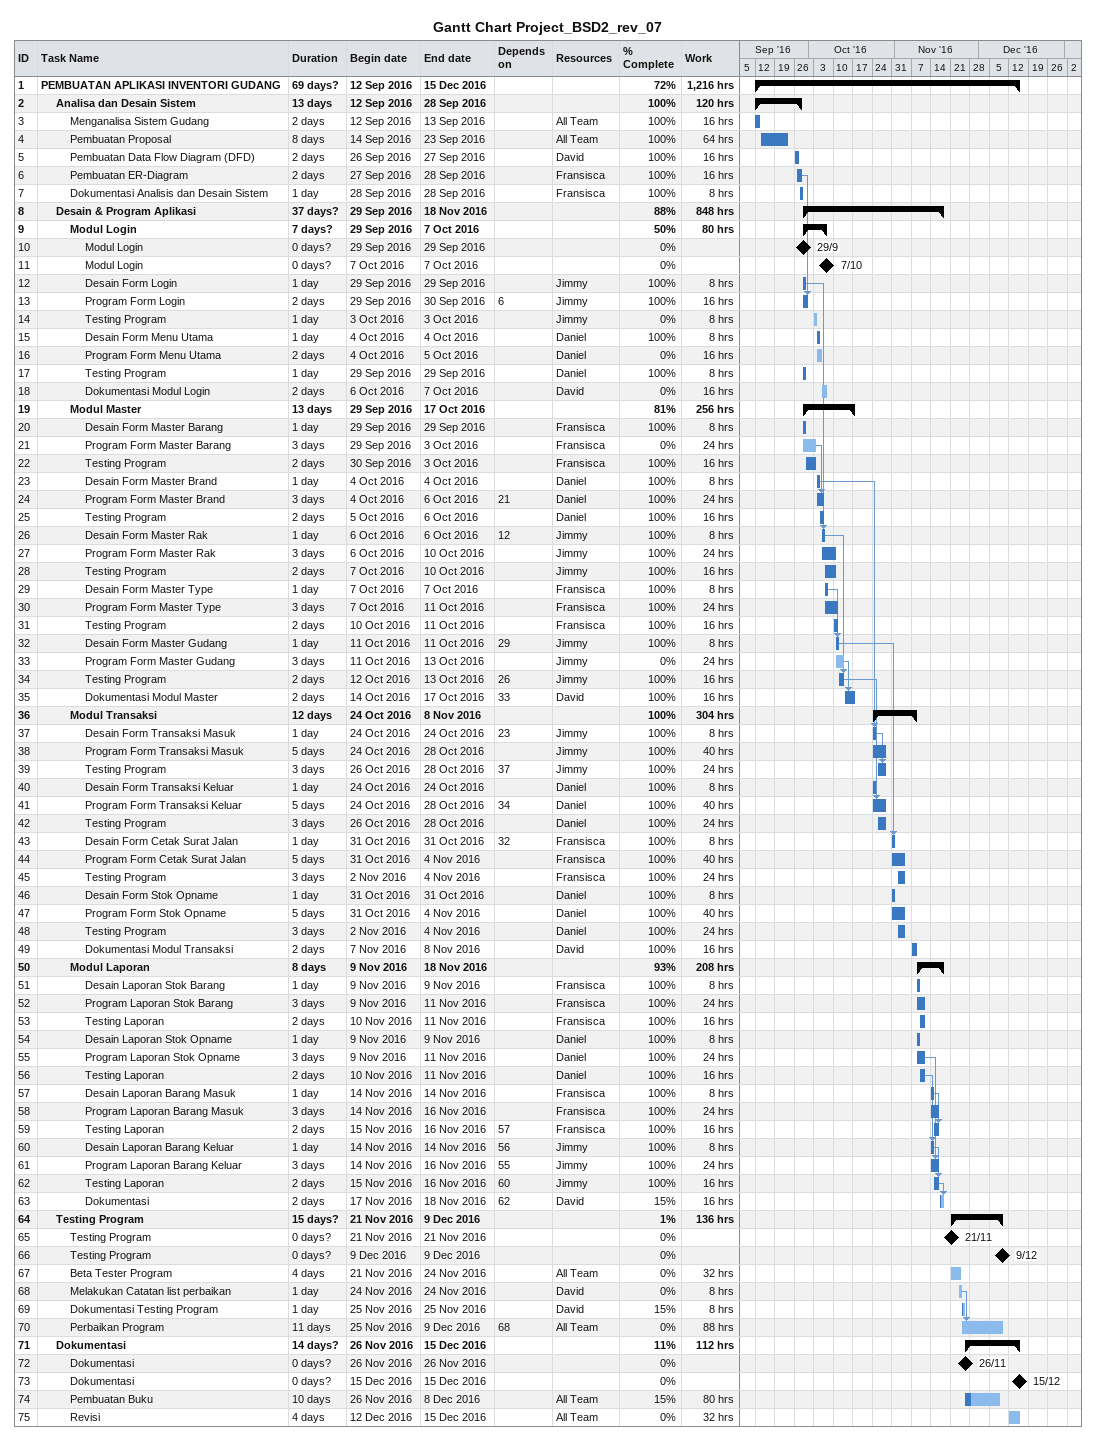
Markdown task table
Gantt Chart Project_BSD2_rev_07

| ID | Level | Task | Duration | Start | Finish | Predecessors | Resources | % complete | Work (h) |
|---|---|---|---|---|---|---|---|---|---|
| 1 | 1 | **PEMBUATAN APLIKASI INVENTORI GUDANG** | 69d? | 2016-09-12 | 2016-12-15 |  |  | 72 | 1216 |
| 2 | 2 | **Analisa dan Desain Sistem** | 13d | 2016-09-12 | 2016-09-28 |  |  | 100 | 120 |
| 3 | 3 | Menganalisa Sistem Gudang | 2d | 2016-09-12 | 2016-09-13 |  | All Team | 100 | 16 |
| 4 | 3 | Pembuatan Proposal | 8d | 2016-09-14 | 2016-09-23 |  | All Team | 100 | 64 |
| 5 | 3 | Pembuatan Data Flow Diagram (DFD) | 2d | 2016-09-26 | 2016-09-27 |  | David | 100 | 16 |
| 6 | 3 | Pembuatan ER-Diagram | 2d | 2016-09-27 | 2016-09-28 |  | Fransisca | 100 | 16 |
| 7 | 3 | Dokumentasi Analisis dan Desain Sistem | 1d | 2016-09-28 | 2016-09-28 |  | Fransisca | 100 | 8 |
| 8 | 2 | **Desain & Program Aplikasi** | 37d? | 2016-09-29 | 2016-11-18 |  |  | 88 | 848 |
| 9 | 3 | **Modul Login** | 7d? | 2016-09-29 | 2016-10-07 |  |  | 50 | 80 |
| 10 | 4 | Modul Login | 0d? | 2016-09-29 | 2016-09-29 |  |  | 0 |  |
| 11 | 4 | Modul Login | 0d? | 2016-10-07 | 2016-10-07 |  |  | 0 |  |
| 12 | 4 | Desain Form Login | 1d | 2016-09-29 | 2016-09-29 |  | Jimmy | 100 | 8 |
| 13 | 4 | Program Form Login | 2d | 2016-09-29 | 2016-09-30 | 6 | Jimmy | 100 | 16 |
| 14 | 4 | Testing Program | 1d | 2016-10-03 | 2016-10-03 |  | Jimmy | 0 | 8 |
| 15 | 4 | Desain Form Menu Utama | 1d | 2016-10-04 | 2016-10-04 |  | Daniel | 100 | 8 |
| 16 | 4 | Program Form Menu Utama | 2d | 2016-10-04 | 2016-10-05 |  | Daniel | 0 | 16 |
| 17 | 4 | Testing Program | 1d | 2016-09-29 | 2016-09-29 |  | Daniel | 100 | 8 |
| 18 | 4 | Dokumentasi Modul Login | 2d | 2016-10-06 | 2016-10-07 |  | David | 0 | 16 |
| 19 | 3 | **Modul Master** | 13d | 2016-09-29 | 2016-10-17 |  |  | 81 | 256 |
| 20 | 4 | Desain Form Master Barang | 1d | 2016-09-29 | 2016-09-29 |  | Fransisca | 100 | 8 |
| 21 | 4 | Program Form Master Barang | 3d | 2016-09-29 | 2016-10-03 |  | Fransisca | 0 | 24 |
| 22 | 4 | Testing Program | 2d | 2016-09-30 | 2016-10-03 |  | Fransisca | 100 | 16 |
| 23 | 4 | Desain Form Master Brand | 1d | 2016-10-04 | 2016-10-04 |  | Daniel | 100 | 8 |
| 24 | 4 | Program Form Master Brand | 3d | 2016-10-04 | 2016-10-06 | 21 | Daniel | 100 | 24 |
| 25 | 4 | Testing Program | 2d | 2016-10-05 | 2016-10-06 |  | Daniel | 100 | 16 |
| 26 | 4 | Desain Form Master Rak | 1d | 2016-10-06 | 2016-10-06 | 12 | Jimmy | 100 | 8 |
| 27 | 4 | Program Form Master Rak | 3d | 2016-10-06 | 2016-10-10 |  | Jimmy | 100 | 24 |
| 28 | 4 | Testing Program | 2d | 2016-10-07 | 2016-10-10 |  | Jimmy | 100 | 16 |
| 29 | 4 | Desain Form Master Type | 1d | 2016-10-07 | 2016-10-07 |  | Fransisca | 100 | 8 |
| 30 | 4 | Program Form Master Type | 3d | 2016-10-07 | 2016-10-11 |  | Fransisca | 100 | 24 |
| 31 | 4 | Testing Program | 2d | 2016-10-10 | 2016-10-11 |  | Fransisca | 100 | 16 |
| 32 | 4 | Desain Form Master Gudang | 1d | 2016-10-11 | 2016-10-11 | 29 | Jimmy | 100 | 8 |
| 33 | 4 | Program Form Master Gudang | 3d | 2016-10-11 | 2016-10-13 |  | Jimmy | 0 | 24 |
| 34 | 4 | Testing Program | 2d | 2016-10-12 | 2016-10-13 | 26 | Jimmy | 100 | 16 |
| 35 | 4 | Dokumentasi Modul Master | 2d | 2016-10-14 | 2016-10-17 | 33 | David | 100 | 16 |
| 36 | 3 | **Modul Transaksi** | 12d | 2016-10-24 | 2016-11-08 |  |  | 100 | 304 |
| 37 | 4 | Desain Form Transaksi Masuk | 1d | 2016-10-24 | 2016-10-24 | 23 | Jimmy | 100 | 8 |
| 38 | 4 | Program Form Transaksi Masuk | 5d | 2016-10-24 | 2016-10-28 |  | Jimmy | 100 | 40 |
| 39 | 4 | Testing Program | 3d | 2016-10-26 | 2016-10-28 | 37 | Jimmy | 100 | 24 |
| 40 | 4 | Desain Form Transaksi Keluar | 1d | 2016-10-24 | 2016-10-24 |  | Daniel | 100 | 8 |
| 41 | 4 | Program Form Transaksi Keluar | 5d | 2016-10-24 | 2016-10-28 | 34 | Daniel | 100 | 40 |
| 42 | 4 | Testing Program | 3d | 2016-10-26 | 2016-10-28 |  | Daniel | 100 | 24 |
| 43 | 4 | Desain Form Cetak Surat Jalan | 1d | 2016-10-31 | 2016-10-31 | 32 | Fransisca | 100 | 8 |
| 44 | 4 | Program Form Cetak Surat Jalan | 5d | 2016-10-31 | 2016-11-04 |  | Fransisca | 100 | 40 |
| 45 | 4 | Testing Program | 3d | 2016-11-02 | 2016-11-04 |  | Fransisca | 100 | 24 |
| 46 | 4 | Desain Form Stok Opname | 1d | 2016-10-31 | 2016-10-31 |  | Daniel | 100 | 8 |
| 47 | 4 | Program Form Stok Opname | 5d | 2016-10-31 | 2016-11-04 |  | Daniel | 100 | 40 |
| 48 | 4 | Testing Program | 3d | 2016-11-02 | 2016-11-04 |  | Daniel | 100 | 24 |
| 49 | 4 | Dokumentasi Modul Transaksi | 2d | 2016-11-07 | 2016-11-08 |  | David | 100 | 16 |
| 50 | 3 | **Modul Laporan** | 8d | 2016-11-09 | 2016-11-18 |  |  | 93 | 208 |
| 51 | 4 | Desain Laporan Stok Barang | 1d | 2016-11-09 | 2016-11-09 |  | Fransisca | 100 | 8 |
| 52 | 4 | Program Laporan Stok Barang | 3d | 2016-11-09 | 2016-11-11 |  | Fransisca | 100 | 24 |
| 53 | 4 | Testing Laporan | 2d | 2016-11-10 | 2016-11-11 |  | Fransisca | 100 | 16 |
| 54 | 4 | Desain Laporan Stok Opname | 1d | 2016-11-09 | 2016-11-09 |  | Daniel | 100 | 8 |
| 55 | 4 | Program Laporan Stok Opname | 3d | 2016-11-09 | 2016-11-11 |  | Daniel | 100 | 24 |
| 56 | 4 | Testing Laporan | 2d | 2016-11-10 | 2016-11-11 |  | Daniel | 100 | 16 |
| 57 | 4 | Desain Laporan Barang Masuk | 1d | 2016-11-14 | 2016-11-14 |  | Fransisca | 100 | 8 |
| 58 | 4 | Program Laporan Barang Masuk | 3d | 2016-11-14 | 2016-11-16 |  | Fransisca | 100 | 24 |
| 59 | 4 | Testing Laporan | 2d | 2016-11-15 | 2016-11-16 | 57 | Fransisca | 100 | 16 |
| 60 | 4 | Desain Laporan Barang Keluar | 1d | 2016-11-14 | 2016-11-14 | 56 | Jimmy | 100 | 8 |
| 61 | 4 | Program Laporan Barang Keluar | 3d | 2016-11-14 | 2016-11-16 | 55 | Jimmy | 100 | 24 |
| 62 | 4 | Testing Laporan | 2d | 2016-11-15 | 2016-11-16 | 60 | Jimmy | 100 | 16 |
| 63 | 4 | Dokumentasi | 2d | 2016-11-17 | 2016-11-18 | 62 | David | 15 | 16 |
| 64 | 2 | **Testing Program** | 15d? | 2016-11-21 | 2016-12-09 |  |  | 1 | 136 |
| 65 | 3 | Testing Program | 0d? | 2016-11-21 | 2016-11-21 |  |  | 0 |  |
| 66 | 3 | Testing Program | 0d? | 2016-12-09 | 2016-12-09 |  |  | 0 |  |
| 67 | 3 | Beta Tester Program | 4d | 2016-11-21 | 2016-11-24 |  | All Team | 0 | 32 |
| 68 | 3 | Melakukan Catatan list perbaikan | 1d | 2016-11-24 | 2016-11-24 |  | David | 0 | 8 |
| 69 | 3 | Dokumentasi Testing Program | 1d | 2016-11-25 | 2016-11-25 |  | David | 15 | 8 |
| 70 | 3 | Perbaikan Program | 11d | 2016-11-25 | 2016-12-09 | 68 | All Team | 0 | 88 |
| 71 | 2 | **Dokumentasi** | 14d? | 2016-11-26 | 2016-12-15 |  |  | 11 | 112 |
| 72 | 3 | Dokumentasi | 0d? | 2016-11-26 | 2016-11-26 |  |  | 0 |  |
| 73 | 3 | Dokumentasi | 0d? | 2016-12-15 | 2016-12-15 |  |  | 0 |  |
| 74 | 3 | Pembuatan Buku | 10d | 2016-11-26 | 2016-12-08 |  | All Team | 15 | 80 |
| 75 | 3 | Revisi | 4d | 2016-12-12 | 2016-12-15 |  | All Team | 0 | 32 |
